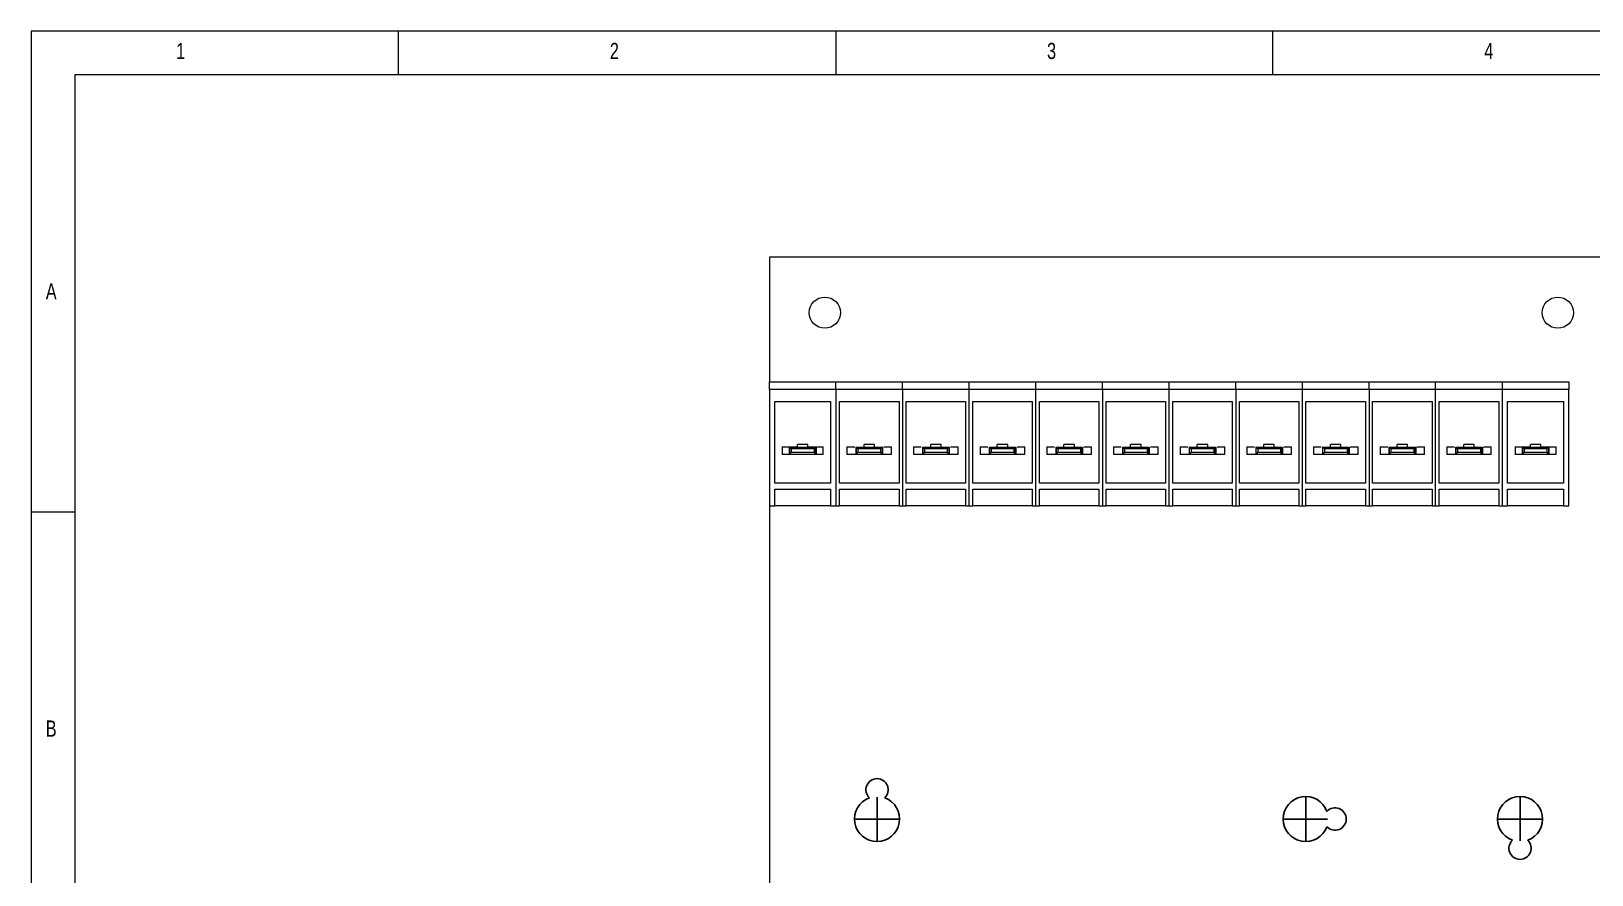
# Model space of a CAD drawing. Header units: millimetres. Extents: x 5 to 589, y 5 to 415.
# Drawn here: x 5 to 183.5, y 318.5 to 415 of the extents above; entities that cross this region are included whole.
import ezdxf

# ---------------------------------------------------------------- set-up
doc = ezdxf.new("R2010")
doc.units = ezdxf.units.MM
doc.styles.add('SLDTEXTSTYLE0', font='TXT', dxfattribs={"width": 0.75})

msp = doc.modelspace()

# ---------------------------------------------------------------- linework, layer by layer
at = {"color": 7, "linetype": 'Continuous', "lineweight": 0}
for p, q in [((589, 415), (5, 415)), ((5, 415), (5, 5)), ((47, 410), (47, 415)), ((97, 415), (97, 410)), ((147, 410), (147, 415)), ((584, 410), (10, 410)), ((10, 410), (10, 10)), ((10, 360), (5, 360))]:
    msp.add_line(p, q, dxfattribs=at)
at = {"color": 7, "linetype": 'Continuous', "lineweight": 15}
for p, q in [((521.21, 389.16), (89.41, 389.16)), ((89.41, 389.16), (89.41, 374.91)), ((89.41, 374.91), (97.03, 374.91)), ((89.41, 374.01), (89.41, 374.91)), ((97.03, 374.91), (104.65, 374.91)), ((97.03, 374.01), (97.03, 374.91)), ((104.65, 374.91), (112.27, 374.91)), ((104.65, 374.01), (104.65, 374.91)), ((112.27, 374.01), (112.27, 374.91)), ((112.27, 374.91), (119.89, 374.91)), ((119.89, 374.01), (119.89, 374.91)), ((119.89, 374.91), (127.51, 374.91)), ((127.51, 374.91), (135.13, 374.91)), ((127.51, 374.01), (127.51, 374.91)), ((135.13, 374.01), (135.13, 374.91)), ((135.13, 374.91), (142.75, 374.91)), ((142.75, 374.91), (150.37, 374.91)), ((142.75, 374.01), (142.75, 374.91)), ((150.37, 374.01), (150.37, 374.91)), ((150.37, 374.91), (157.99, 374.91)), ((157.99, 374.91), (165.61, 374.91)), ((157.99, 374.01), (157.99, 374.91)), ((165.61, 374.01), (165.61, 374.91)), ((165.61, 374.91), (173.23, 374.91)), ((173.23, 374.91), (180.85, 374.91)), ((173.23, 374.91), (173.23, 374.01)), ((180.85, 374.91), (180.85, 374.01)), ((89.41, 374.01), (89.41, 360.71)), ((97.03, 374.01), (89.41, 374.01)), ((104.65, 374.01), (97.03, 374.01)), ((97.03, 374.01), (97.03, 360.71)), ((112.27, 374.01), (104.65, 374.01)), ((104.65, 374.01), (104.65, 360.71)), ((112.27, 360.71), (112.27, 374.01)), ((119.89, 374.01), (112.27, 374.01)), ((119.89, 360.71), (119.89, 374.01)), ((127.51, 374.01), (119.89, 374.01)), ((135.13, 374.01), (127.51, 374.01)), ((127.51, 374.01), (127.51, 360.71)), ((135.13, 360.71), (135.13, 374.01)), ((142.75, 374.01), (135.13, 374.01)), ((150.37, 374.01), (142.75, 374.01)), ((142.75, 374.01), (142.75, 360.71)), ((150.37, 360.71), (150.37, 374.01)), ((157.99, 374.01), (150.37, 374.01)), ((165.61, 374.01), (157.99, 374.01)), ((157.99, 374.01), (157.99, 360.71)), ((165.61, 360.71), (165.61, 374.01)), ((173.23, 374.01), (165.61, 374.01)), ((173.23, 374.01), (173.23, 360.71)), ((180.85, 374.01), (173.23, 374.01)), ((180.85, 360.71), (180.85, 374.01)), ((90.02, 372.64), (96.42, 372.64)), ((90.02, 363.31), (90.02, 372.64)), ((96.42, 372.64), (96.42, 363.31)), ((97.44, 372.64), (104.24, 372.64)), ((97.44, 363.31), (97.44, 372.64)), ((104.24, 372.64), (104.24, 363.31)), ((105.06, 372.64), (111.86, 372.64)), ((105.06, 363.31), (105.06, 372.64)), ((111.86, 372.64), (111.86, 363.31)), ((112.68, 372.64), (119.48, 372.64)), ((112.68, 363.31), (112.68, 372.64)), ((119.48, 372.64), (119.48, 363.31)), ((120.3, 372.64), (127.1, 372.64)), ((120.3, 363.31), (120.3, 372.64)), ((127.1, 372.64), (127.1, 363.31)), ((127.92, 363.31), (127.92, 372.64)), ((127.92, 372.64), (134.72, 372.64)), ((134.72, 372.64), (134.72, 363.31)), ((135.54, 372.64), (142.34, 372.64)), ((135.54, 363.31), (135.54, 372.64)), ((142.34, 372.64), (142.34, 363.31)), ((143.16, 372.64), (149.96, 372.64)), ((143.16, 363.31), (143.16, 372.64)), ((149.96, 372.64), (149.96, 363.31)), ((150.78, 372.64), (157.58, 372.64)), ((150.78, 363.31), (150.78, 372.64)), ((157.58, 372.64), (157.58, 363.31)), ((158.4, 372.64), (165.2, 372.64)), ((158.4, 363.31), (158.4, 372.64)), ((165.2, 372.64), (165.2, 363.31)), ((166.02, 372.64), (172.82, 372.64)), ((166.02, 363.31), (166.02, 372.64)), ((172.82, 372.64), (172.82, 363.31)), ((173.84, 372.64), (180.24, 372.64)), ((173.84, 363.31), (173.84, 372.64)), ((180.24, 372.64), (180.24, 363.31)), ((93.82, 367.72), (92.62, 367.72)), ((92.62, 367.42), (92.62, 367.72)), ((93.82, 367.42), (93.82, 367.72)), ((101.44, 367.72), (100.24, 367.72)), ((100.24, 367.42), (100.24, 367.72)), ((101.44, 367.42), (101.44, 367.72)), ((109.06, 367.72), (107.86, 367.72)), ((107.86, 367.42), (107.86, 367.72)), ((109.06, 367.42), (109.06, 367.72)), ((116.68, 367.72), (115.48, 367.72)), ((115.48, 367.42), (115.48, 367.72)), ((116.68, 367.42), (116.68, 367.72)), ((124.3, 367.72), (123.1, 367.72)), ((123.1, 367.42), (123.1, 367.72)), ((124.3, 367.42), (124.3, 367.72)), ((131.92, 367.72), (130.72, 367.72)), ((130.72, 367.42), (130.72, 367.72)), ((131.92, 367.42), (131.92, 367.72)), ((139.54, 367.72), (138.34, 367.72)), ((138.34, 367.42), (138.34, 367.72)), ((139.54, 367.42), (139.54, 367.72)), ((147.16, 367.72), (145.96, 367.72)), ((145.96, 367.42), (145.96, 367.72)), ((147.16, 367.42), (147.16, 367.72)), ((154.78, 367.72), (153.58, 367.72)), ((153.58, 367.42), (153.58, 367.72)), ((154.78, 367.42), (154.78, 367.72)), ((162.4, 367.72), (161.2, 367.72)), ((161.2, 367.42), (161.2, 367.72)), ((162.4, 367.42), (162.4, 367.72)), ((170.02, 367.72), (168.82, 367.72)), ((168.82, 367.42), (168.82, 367.72)), ((170.02, 367.42), (170.02, 367.72)), ((177.64, 367.72), (176.44, 367.72)), ((176.44, 367.42), (176.44, 367.72)), ((177.64, 367.42), (177.64, 367.72)), ((90.87, 367.46), (92.62, 367.46)), ((90.87, 367.46), (90.87, 366.58)), ((95.57, 366.58), (90.87, 366.58)), ((91.69, 367.42), (91.69, 366.62)), ((91.72, 367.42), (91.69, 367.42)), ((91.69, 366.62), (91.72, 366.62)), ((91.92, 367.22), (91.72, 367.42)), ((91.72, 367.42), (94.72, 367.42)), ((91.72, 367.42), (91.72, 366.62)), ((91.92, 366.82), (91.72, 366.62)), ((91.72, 366.62), (94.72, 366.62)), ((94.52, 367.22), (91.92, 367.22)), ((91.92, 367.22), (91.92, 366.82)), ((94.52, 366.82), (91.92, 366.82)), ((93.82, 367.46), (95.57, 367.46)), ((94.72, 367.42), (94.52, 367.22)), ((94.52, 367.22), (94.52, 366.82)), ((94.72, 366.62), (94.52, 366.82)), ((94.72, 366.62), (94.72, 367.42)), ((94.72, 367.42), (94.75, 367.42)), ((94.72, 366.62), (94.75, 366.62)), ((94.75, 367.42), (94.75, 366.62)), ((95.57, 366.58), (95.57, 367.46)), ((98.29, 367.46), (98.29, 366.58)), ((98.29, 367.46), (99.17, 367.46)), ((103.39, 366.58), (98.29, 366.58)), ((99.31, 367.42), (99.31, 366.62)), ((99.31, 366.62), (99.34, 366.62)), ((99.54, 367.22), (99.34, 367.42)), ((99.34, 367.42), (102.34, 367.42)), ((99.34, 367.42), (99.34, 366.62)), ((99.54, 366.82), (99.34, 366.62)), ((99.34, 366.62), (102.34, 366.62)), ((102.14, 367.22), (99.54, 367.22)), ((99.54, 367.22), (99.54, 366.82)), ((102.14, 366.82), (99.54, 366.82)), ((102.34, 367.42), (102.14, 367.22)), ((102.14, 367.22), (102.14, 366.82)), ((102.34, 366.62), (102.14, 366.82)), ((102.34, 366.62), (102.34, 367.42)), ((102.34, 366.62), (102.37, 366.62)), ((102.37, 367.42), (102.37, 366.62)), ((102.51, 367.46), (103.39, 367.46)), ((103.39, 366.58), (103.39, 367.46)), ((105.91, 367.46), (106.79, 367.46)), ((105.91, 367.46), (105.91, 366.58)), ((111.01, 366.58), (105.91, 366.58)), ((106.93, 367.42), (106.93, 366.62)), ((106.93, 366.62), (106.96, 366.62)), ((107.16, 367.22), (106.96, 367.42)), ((106.96, 367.42), (109.96, 367.42)), ((106.96, 367.42), (106.96, 366.62)), ((107.16, 366.82), (106.96, 366.62)), ((106.96, 366.62), (109.96, 366.62)), ((109.76, 367.22), (107.16, 367.22)), ((107.16, 367.22), (107.16, 366.82)), ((109.76, 366.82), (107.16, 366.82)), ((109.96, 367.42), (109.76, 367.22)), ((109.76, 367.22), (109.76, 366.82)), ((109.96, 366.62), (109.76, 366.82)), ((109.96, 366.62), (109.96, 367.42)), ((109.96, 366.62), (109.99, 366.62)), ((109.99, 367.42), (109.99, 366.62)), ((110.13, 367.46), (111.01, 367.46)), ((111.01, 366.58), (111.01, 367.46)), ((113.53, 367.46), (114.41, 367.46)), ((113.53, 367.46), (113.53, 366.58)), ((118.63, 366.58), (113.53, 366.58)), ((114.55, 367.42), (114.55, 366.62)), ((114.55, 366.62), (114.58, 366.62)), ((114.78, 367.22), (114.58, 367.42)), ((114.58, 367.42), (117.58, 367.42)), ((114.58, 367.42), (114.58, 366.62)), ((114.78, 366.82), (114.58, 366.62)), ((114.58, 366.62), (117.58, 366.62)), ((117.38, 367.22), (114.78, 367.22)), ((114.78, 367.22), (114.78, 366.82)), ((117.38, 366.82), (114.78, 366.82)), ((117.58, 367.42), (117.38, 367.22)), ((117.38, 367.22), (117.38, 366.82)), ((117.58, 366.62), (117.38, 366.82)), ((117.58, 366.62), (117.58, 367.42)), ((117.58, 366.62), (117.61, 366.62)), ((117.61, 367.42), (117.61, 366.62)), ((117.75, 367.46), (118.63, 367.46)), ((118.63, 366.58), (118.63, 367.46)), ((121.15, 367.46), (122.03, 367.46)), ((121.15, 367.46), (121.15, 366.58)), ((126.25, 366.58), (121.15, 366.58)), ((122.17, 367.42), (122.17, 366.62)), ((122.17, 366.62), (122.2, 366.62)), ((122.4, 367.22), (122.2, 367.42)), ((122.2, 367.42), (125.2, 367.42)), ((122.2, 367.42), (122.2, 366.62)), ((122.4, 366.82), (122.2, 366.62)), ((122.2, 366.62), (125.2, 366.62)), ((125, 367.22), (122.4, 367.22)), ((122.4, 367.22), (122.4, 366.82)), ((125, 366.82), (122.4, 366.82)), ((125.2, 367.42), (125, 367.22)), ((125, 367.22), (125, 366.82)), ((125.2, 366.62), (125, 366.82)), ((125.2, 366.62), (125.2, 367.42)), ((125.2, 366.62), (125.23, 366.62)), ((125.23, 367.42), (125.23, 366.62)), ((125.37, 367.46), (126.25, 367.46)), ((126.25, 366.58), (126.25, 367.46)), ((128.77, 367.46), (129.65, 367.46)), ((128.77, 367.46), (128.77, 366.58)), ((133.87, 366.58), (128.77, 366.58)), ((129.79, 367.42), (129.79, 366.62)), ((129.79, 366.62), (129.82, 366.62)), ((130.02, 367.22), (129.82, 367.42)), ((129.82, 367.42), (132.82, 367.42)), ((129.82, 367.42), (129.82, 366.62)), ((130.02, 366.82), (129.82, 366.62)), ((129.82, 366.62), (132.82, 366.62)), ((132.62, 367.22), (130.02, 367.22)), ((130.02, 367.22), (130.02, 366.82)), ((132.62, 366.82), (130.02, 366.82)), ((132.82, 367.42), (132.62, 367.22)), ((132.62, 367.22), (132.62, 366.82)), ((132.82, 366.62), (132.62, 366.82)), ((132.82, 366.62), (132.82, 367.42)), ((132.82, 366.62), (132.85, 366.62)), ((132.85, 367.42), (132.85, 366.62)), ((132.99, 367.46), (133.87, 367.46)), ((133.87, 366.58), (133.87, 367.46)), ((136.39, 367.46), (137.27, 367.46)), ((136.39, 367.46), (136.39, 366.58)), ((141.49, 366.58), (136.39, 366.58)), ((137.41, 367.42), (137.41, 366.62)), ((137.41, 366.62), (137.44, 366.62)), ((137.64, 367.22), (137.44, 367.42)), ((137.44, 367.42), (140.44, 367.42)), ((137.44, 367.42), (137.44, 366.62)), ((137.64, 366.82), (137.44, 366.62)), ((137.44, 366.62), (140.44, 366.62)), ((140.24, 367.22), (137.64, 367.22)), ((137.64, 367.22), (137.64, 366.82)), ((140.24, 366.82), (137.64, 366.82)), ((140.44, 367.42), (140.24, 367.22)), ((140.24, 367.22), (140.24, 366.82)), ((140.44, 366.62), (140.24, 366.82)), ((140.44, 366.62), (140.44, 367.42)), ((140.44, 366.62), (140.47, 366.62)), ((140.47, 367.42), (140.47, 366.62)), ((140.61, 367.46), (141.49, 367.46)), ((141.49, 366.58), (141.49, 367.46)), ((144.01, 367.46), (144.01, 366.58)), ((144.01, 367.46), (144.89, 367.46)), ((149.11, 366.58), (144.01, 366.58)), ((145.03, 367.42), (145.03, 366.62)), ((145.03, 366.62), (145.06, 366.62)), ((145.26, 367.22), (145.06, 367.42)), ((145.06, 367.42), (148.06, 367.42)), ((145.06, 367.42), (145.06, 366.62)), ((145.26, 366.82), (145.06, 366.62)), ((145.06, 366.62), (148.06, 366.62)), ((147.86, 367.22), (145.26, 367.22)), ((145.26, 367.22), (145.26, 366.82)), ((147.86, 366.82), (145.26, 366.82)), ((148.06, 367.42), (147.86, 367.22)), ((147.86, 367.22), (147.86, 366.82)), ((148.06, 366.62), (147.86, 366.82)), ((148.06, 366.62), (148.06, 367.42)), ((148.06, 366.62), (148.09, 366.62)), ((148.09, 367.42), (148.09, 366.62)), ((148.23, 367.46), (149.11, 367.46)), ((149.11, 366.58), (149.11, 367.46)), ((151.63, 367.46), (152.51, 367.46)), ((151.63, 367.46), (151.63, 366.58)), ((156.73, 366.58), (151.63, 366.58)), ((152.65, 367.42), (152.65, 366.62)), ((152.65, 366.62), (152.68, 366.62)), ((152.88, 367.22), (152.68, 367.42)), ((152.68, 367.42), (155.68, 367.42)), ((152.68, 367.42), (152.68, 366.62)), ((152.88, 366.82), (152.68, 366.62)), ((152.68, 366.62), (155.68, 366.62)), ((155.48, 367.22), (152.88, 367.22)), ((152.88, 367.22), (152.88, 366.82)), ((155.48, 366.82), (152.88, 366.82)), ((155.68, 367.42), (155.48, 367.22)), ((155.48, 367.22), (155.48, 366.82)), ((155.68, 366.62), (155.48, 366.82)), ((155.68, 366.62), (155.68, 367.42)), ((155.68, 366.62), (155.71, 366.62)), ((155.71, 367.42), (155.71, 366.62)), ((155.85, 367.46), (156.73, 367.46)), ((156.73, 366.58), (156.73, 367.46)), ((159.25, 367.46), (160.13, 367.46)), ((159.25, 367.46), (159.25, 366.58)), ((164.35, 366.58), (159.25, 366.58)), ((160.27, 367.42), (160.27, 366.62)), ((160.27, 366.62), (160.3, 366.62)), ((160.5, 367.22), (160.3, 367.42)), ((160.3, 367.42), (163.3, 367.42)), ((160.3, 367.42), (160.3, 366.62)), ((160.5, 366.82), (160.3, 366.62)), ((160.3, 366.62), (163.3, 366.62)), ((163.1, 367.22), (160.5, 367.22)), ((160.5, 367.22), (160.5, 366.82)), ((163.1, 366.82), (160.5, 366.82)), ((163.3, 367.42), (163.1, 367.22)), ((163.1, 367.22), (163.1, 366.82)), ((163.3, 366.62), (163.1, 366.82)), ((163.3, 366.62), (163.3, 367.42)), ((163.3, 366.62), (163.33, 366.62)), ((163.33, 367.42), (163.33, 366.62)), ((163.47, 367.46), (164.35, 367.46)), ((164.35, 366.58), (164.35, 367.46)), ((166.87, 367.46), (167.75, 367.46)), ((166.87, 367.46), (166.87, 366.58)), ((171.97, 366.58), (166.87, 366.58)), ((167.89, 367.42), (167.89, 366.62)), ((167.89, 366.62), (167.92, 366.62)), ((168.12, 367.22), (167.92, 367.42)), ((167.92, 367.42), (170.92, 367.42)), ((167.92, 367.42), (167.92, 366.62)), ((168.12, 366.82), (167.92, 366.62)), ((167.92, 366.62), (170.92, 366.62)), ((170.72, 367.22), (168.12, 367.22)), ((168.12, 367.22), (168.12, 366.82)), ((170.72, 366.82), (168.12, 366.82)), ((170.92, 367.42), (170.72, 367.22)), ((170.72, 367.22), (170.72, 366.82)), ((170.92, 366.62), (170.72, 366.82)), ((170.92, 366.62), (170.92, 367.42)), ((170.92, 366.62), (170.95, 366.62)), ((170.95, 367.42), (170.95, 366.62)), ((171.09, 367.46), (171.97, 367.46)), ((171.97, 366.58), (171.97, 367.46)), ((174.69, 367.46), (174.69, 366.58)), ((174.69, 367.46), (176.44, 367.46)), ((179.39, 366.58), (174.69, 366.58)), ((175.54, 367.42), (175.51, 367.42)), ((175.51, 367.42), (175.51, 366.62)), ((175.51, 366.62), (175.54, 366.62)), ((175.74, 367.22), (175.54, 367.42)), ((175.54, 367.42), (178.54, 367.42)), ((175.54, 367.42), (175.54, 366.62)), ((175.74, 366.82), (175.54, 366.62)), ((175.54, 366.62), (178.54, 366.62)), ((178.34, 367.22), (175.74, 367.22)), ((175.74, 367.22), (175.74, 366.82)), ((178.34, 366.82), (175.74, 366.82)), ((177.64, 367.46), (179.39, 367.46)), ((178.54, 367.42), (178.34, 367.22)), ((178.34, 367.22), (178.34, 366.82)), ((178.54, 366.62), (178.34, 366.82)), ((178.54, 366.62), (178.54, 367.42)), ((178.54, 367.42), (178.57, 367.42)), ((178.54, 366.62), (178.57, 366.62)), ((178.57, 367.42), (178.57, 366.62)), ((179.39, 366.58), (179.39, 367.46)), ((96.42, 363.31), (90.02, 363.31)), ((90.02, 362.61), (96.42, 362.61)), ((90.02, 360.71), (90.02, 362.61)), ((96.42, 362.61), (96.42, 360.71)), ((104.24, 363.31), (97.44, 363.31)), ((97.44, 362.61), (104.24, 362.61)), ((97.44, 360.71), (97.44, 362.61)), ((104.24, 362.61), (104.24, 360.71)), ((111.86, 363.31), (105.06, 363.31)), ((105.06, 362.61), (111.86, 362.61)), ((105.06, 360.71), (105.06, 362.61)), ((111.86, 362.61), (111.86, 360.71)), ((119.48, 363.31), (112.68, 363.31)), ((112.68, 360.71), (112.68, 362.61)), ((112.68, 362.61), (119.48, 362.61)), ((119.48, 362.61), (119.48, 360.71)), ((127.1, 363.31), (120.3, 363.31)), ((120.3, 362.61), (127.1, 362.61)), ((120.3, 360.71), (120.3, 362.61)), ((127.1, 362.61), (127.1, 360.71)), ((134.72, 363.31), (127.92, 363.31)), ((127.92, 360.71), (127.92, 362.61)), ((127.92, 362.61), (134.72, 362.61)), ((134.72, 362.61), (134.72, 360.71)), ((142.34, 363.31), (135.54, 363.31)), ((135.54, 362.61), (142.34, 362.61)), ((135.54, 360.71), (135.54, 362.61)), ((142.34, 362.61), (142.34, 360.71)), ((149.96, 363.31), (143.16, 363.31)), ((143.16, 362.61), (149.96, 362.61)), ((143.16, 360.71), (143.16, 362.61)), ((149.96, 362.61), (149.96, 360.71)), ((157.58, 363.31), (150.78, 363.31)), ((150.78, 362.61), (157.58, 362.61)), ((150.78, 360.71), (150.78, 362.61)), ((157.58, 362.61), (157.58, 360.71)), ((165.2, 363.31), (158.4, 363.31)), ((158.4, 362.61), (165.2, 362.61)), ((158.4, 360.71), (158.4, 362.61)), ((165.2, 362.61), (165.2, 360.71)), ((172.82, 363.31), (166.02, 363.31)), ((166.02, 362.61), (172.82, 362.61)), ((166.02, 360.71), (166.02, 362.61)), ((172.82, 362.61), (172.82, 360.71)), ((180.24, 363.31), (173.84, 363.31)), ((173.84, 360.71), (173.84, 362.61)), ((173.84, 362.61), (180.24, 362.61)), ((180.24, 362.61), (180.24, 360.71)), ((89.41, 360.71), (90.02, 360.71)), ((89.41, 360.71), (89.41, 84.36)), ((96.42, 360.71), (90.02, 360.71)), ((96.42, 360.71), (97.03, 360.71)), ((97.03, 360.71), (97.44, 360.71)), ((104.24, 360.71), (97.44, 360.71)), ((104.24, 360.71), (104.65, 360.71)), ((104.65, 360.71), (105.06, 360.71)), ((111.86, 360.71), (105.06, 360.71)), ((111.86, 360.71), (112.27, 360.71)), ((112.27, 360.71), (112.68, 360.71)), ((119.48, 360.71), (112.68, 360.71)), ((119.48, 360.71), (119.89, 360.71)), ((119.89, 360.71), (120.3, 360.71)), ((127.1, 360.71), (120.3, 360.71)), ((127.1, 360.71), (127.51, 360.71)), ((127.51, 360.71), (127.92, 360.71)), ((134.72, 360.71), (127.92, 360.71)), ((134.72, 360.71), (135.13, 360.71)), ((135.13, 360.71), (135.54, 360.71)), ((142.34, 360.71), (135.54, 360.71)), ((142.34, 360.71), (142.75, 360.71)), ((142.75, 360.71), (143.16, 360.71)), ((149.96, 360.71), (143.16, 360.71)), ((149.96, 360.71), (150.37, 360.71)), ((150.37, 360.71), (150.78, 360.71)), ((157.58, 360.71), (150.78, 360.71)), ((157.58, 360.71), (157.99, 360.71)), ((157.99, 360.71), (158.4, 360.71)), ((165.2, 360.71), (158.4, 360.71)), ((165.2, 360.71), (165.61, 360.71)), ((165.61, 360.71), (166.02, 360.71)), ((172.82, 360.71), (166.02, 360.71)), ((172.82, 360.71), (173.23, 360.71)), ((173.23, 360.71), (173.84, 360.71)), ((180.24, 360.71), (173.84, 360.71)), ((180.24, 360.71), (180.85, 360.71))]:
    msp.add_line(p, q, dxfattribs=at)
at = {"color": 0, "lineweight": -2}
for p, q in [((101.73, 327.4), (101.73, 322.4)), ((150.75, 327.4), (150.75, 322.4)), ((150.75, 327.4), (150.75, 322.4)), ((150.75, 327.4), (150.75, 322.4)), ((150.75, 327.4), (150.75, 322.4)), ((175.26, 327.4), (175.26, 322.4)), ((99.23, 324.9), (104.23, 324.9)), ((148.25, 324.9), (153.25, 324.9)), ((148.25, 324.9), (153.25, 324.9)), ((148.25, 324.9), (153.25, 324.9)), ((148.25, 324.9), (153.25, 324.9)), ((172.76, 324.9), (177.76, 324.9))]:
    msp.add_line(p, q, dxfattribs=at)
at = {"color": 7, "linetype": 'Continuous', "lineweight": 15}
for centre in [(95.76, 382.81), (179.58, 382.81)]:
    msp.add_circle(centre, 1.78, dxfattribs=at)
for centre, radius, start, end in [((101.73, 328.25), 1.27, 313.2951, 226.7049), ((101.73, 324.9), 2.58, 109.8494, 70.1506), ((150.75, 324.9), 2.58, 19.8494, 340.1506), ((175.26, 324.9), 2.58, 289.8494, 250.1506), ((154.1, 324.9), 1.28, 223.2951, 136.7049), ((175.26, 321.55), 1.27, 133.2951, 46.7049)]:
    msp.add_arc(centre, radius, start, end)

# ---------------------------------------------------------------- texts
at = {"color": 7, "linetype": 'Continuous', "lineweight": 0, "char_height": 1.85, "attachment_point": 1, "style": 'SLDTEXTSTYLE0'}
for s, insert in [('1', (21.58, 413.67)), ('2', (71.17, 413.67)), ('3', (121.17, 413.67)), ('4', (171.17, 413.67)), ('A', (6.67, 386.17)), ('B', (6.67, 336.17))]:
    msp.add_mtext(s, dxfattribs=dict(at, insert=insert))

doc.saveas('drawing.dxf')
